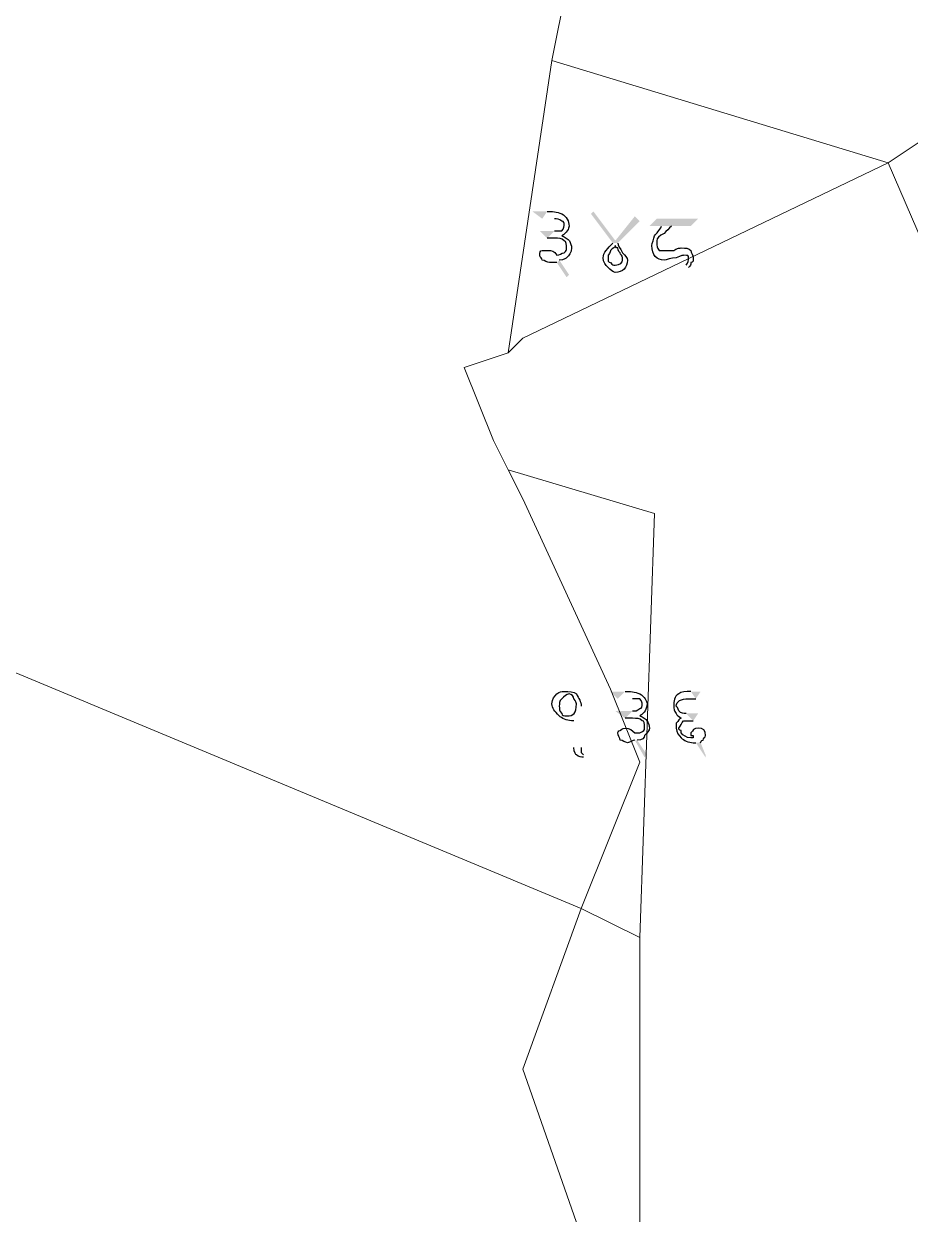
# Model space of a CAD drawing. Header units: inches. Extents: x -9985691 to 3643, y -3269800 to 4788.
# Drawn here: x -4980880.1 to -4980576.9, y -3260790.1 to -3260383 of the extents above; entities that cross this region are included whole.
import ezdxf

# ---------------------------------------------------------------- set-up
doc = ezdxf.new("R2010")
doc.units = ezdxf.units.IN
doc.header["$LTSCALE"] = 2
doc.header["$MEASUREMENT"] = 0
doc.layers.add('PDF_Geometry', color=7, linetype='CONTINUOUS')
doc.layers.add('PDF_Solid Fills', color=7, linetype='CONTINUOUS')

msp = doc.modelspace()

# ---------------------------------------------------------------- hatches: boundary and pattern name
at = {"layer": 'PDF_Solid Fills', "transparency": 33554559}
h = msp.add_hatch(color=256, dxfattribs=at)
h.paths.add_polyline_path([(-4980702.77, -3260449.65), (-4980706.1, -3260447.15), (-4980701.1, -3260447.15)], flags=0)
h.paths.add_polyline_path([(-4980696.93, -3260463.81), (-4980693.6, -3260468.81), (-4980694.43, -3260469.65), (-4980697.77, -3260464.65)], flags=0)
h.paths.add_polyline_path([(-4980701.1, -3260456.31), (-4980703.6, -3260453.81), (-4980698.6, -3260453.81)], flags=0)
h.paths.add_polyline_path([(-4980678.6, -3260457.98), (-4980686.1, -3260447.98), (-4980685.27, -3260447.15), (-4980677.77, -3260457.15), (-4980671.1, -3260448.81), (-4980669.43, -3260450.48), (-4980676.93, -3260457.98)], flags=0)
h.paths.add_polyline_path([(-4980661.93, -3260452.15), (-4980666.1, -3260452.15), (-4980663.6, -3260449.65), (-4980649.43, -3260449.65), (-4980651.93, -3260452.15), (-4980658.6, -3260452.15)], flags=0)
h.paths.add_polyline_path([(-4980652.77, -3260466.31), (-4980653.6, -3260465.48)], flags=0)
h = msp.add_hatch(color=256, dxfattribs=at)
h.paths.add_polyline_path([(-4980702.77, -3260449.65), (-4980706.1, -3260447.15), (-4980701.1, -3260447.15)], flags=0)
h.paths.add_polyline_path([(-4980696.93, -3260463.81), (-4980693.6, -3260468.81), (-4980694.43, -3260469.65), (-4980697.77, -3260464.65)], flags=0)
h.paths.add_polyline_path([(-4980701.1, -3260456.31), (-4980703.6, -3260453.81), (-4980698.6, -3260453.81)], flags=0)
h.paths.add_polyline_path([(-4980678.6, -3260457.98), (-4980686.1, -3260447.98), (-4980685.27, -3260447.15), (-4980677.77, -3260457.15), (-4980671.1, -3260448.81), (-4980669.43, -3260450.48), (-4980676.93, -3260457.98)], flags=0)
h.paths.add_polyline_path([(-4980661.93, -3260452.15), (-4980666.1, -3260452.15), (-4980663.6, -3260449.65), (-4980649.43, -3260449.65), (-4980651.93, -3260452.15), (-4980658.6, -3260452.15)], flags=0)
h.paths.add_polyline_path([(-4980652.77, -3260466.31), (-4980653.6, -3260465.48)], flags=0)
h = msp.add_hatch(color=256, dxfattribs=at)
h.paths.add_polyline_path([(-4980689.43, -3260616.32), (-4980689.43, -3260630.48)], flags=0)
h.paths.add_polyline_path([(-4980688.6, -3260632.98), (-4980688.6, -3260633.82)], flags=0)
h.paths.add_polyline_path([(-4980676.93, -3260613.82), (-4980679.43, -3260611.32), (-4980674.43, -3260611.32)], flags=0)
h.paths.add_polyline_path([(-4980670.26, -3260627.98), (-4980666.93, -3260632.98), (-4980667.76, -3260633.82), (-4980671.1, -3260627.98)], flags=0)
h.paths.add_polyline_path([(-4980674.43, -3260620.48), (-4980677.77, -3260617.98), (-4980671.93, -3260617.98)], flags=0)
h.paths.add_polyline_path([(-4980650.26, -3260613.82), (-4980648.6, -3260611.32), (-4980651.93, -3260611.32)], flags=0)
h.paths.add_polyline_path([(-4980650.26, -3260628.82), (-4980646.93, -3260633.82), (-4980646.93, -3260632.98), (-4980648.6, -3260628.82)], flags=0)
h.paths.add_polyline_path([(-4980651.1, -3260621.32), (-4980649.43, -3260618.82), (-4980653.6, -3260618.82)], flags=0)
h = msp.add_hatch(color=256, dxfattribs=at)
h.paths.add_polyline_path([(-4980689.43, -3260616.32), (-4980689.43, -3260630.48)], flags=0)
h.paths.add_polyline_path([(-4980688.6, -3260632.98), (-4980688.6, -3260633.82)], flags=0)
h.paths.add_polyline_path([(-4980676.93, -3260613.82), (-4980679.43, -3260611.32), (-4980674.43, -3260611.32)], flags=0)
h.paths.add_polyline_path([(-4980670.26, -3260627.98), (-4980666.93, -3260632.98), (-4980667.76, -3260633.82), (-4980671.1, -3260627.98)], flags=0)
h.paths.add_polyline_path([(-4980674.43, -3260620.48), (-4980677.77, -3260617.98), (-4980671.93, -3260617.98)], flags=0)
h.paths.add_polyline_path([(-4980650.26, -3260613.82), (-4980648.6, -3260611.32), (-4980651.93, -3260611.32)], flags=0)
h.paths.add_polyline_path([(-4980650.26, -3260628.82), (-4980646.93, -3260633.82), (-4980646.93, -3260632.98), (-4980648.6, -3260628.82)], flags=0)
h.paths.add_polyline_path([(-4980651.1, -3260621.32), (-4980649.43, -3260618.82), (-4980653.6, -3260618.82)], flags=0)

# ---------------------------------------------------------------- linework, layer by layer
at = {"layer": 'PDF_Geometry', "lineweight": 9}
for points in [[(-4981149.43, -3260115.48), (-4980699.43, -3260365.48), (-4980699.43, -3260370.48), (-4980694.43, -3260370.48), (-4980699.43, -3260395.48), (-4980714.43, -3260495.48), (-4980729.43, -3260500.48), (-4980719.43, -3260525.48), (-4980714.43, -3260535.48), (-4980709.43, -3260545.48), (-4980679.43, -3260610.48), (-4980669.43, -3260635.48), (-4980689.43, -3260685.48), (-4981169.43, -3260485.48), (-4981169.43, -3260475.48), (-4981169.43, -3260460.48), (-4981164.43, -3260400.48), (-4981154.43, -3260110.48)], [(-4981149.43, -3260115.48), (-4980699.43, -3260365.48), (-4980699.43, -3260370.48), (-4980694.43, -3260370.48), (-4980699.43, -3260395.48), (-4980714.43, -3260495.48), (-4980729.43, -3260500.48), (-4980719.43, -3260525.48), (-4980714.43, -3260535.48), (-4980709.43, -3260545.48), (-4980679.43, -3260610.48), (-4980669.43, -3260635.48), (-4980689.43, -3260685.48), (-4981169.43, -3260485.48), (-4981169.43, -3260475.48), (-4981169.43, -3260460.48), (-4981164.43, -3260400.48), (-4981154.43, -3260110.48)], [(-4981149.43, -3260115.48), (-4980699.43, -3260365.48), (-4980699.43, -3260370.48), (-4980694.43, -3260370.48), (-4980699.43, -3260395.48), (-4980714.43, -3260495.48), (-4980729.43, -3260500.48), (-4980719.43, -3260525.48), (-4980714.43, -3260535.48), (-4980709.43, -3260545.48), (-4980679.43, -3260610.48), (-4980669.43, -3260635.48), (-4980689.43, -3260685.48), (-4981169.43, -3260485.48), (-4981169.43, -3260475.48), (-4981169.43, -3260460.48), (-4981164.43, -3260400.48), (-4981154.43, -3260110.48)], [(-4981149.43, -3260115.48), (-4980699.43, -3260365.48), (-4980699.43, -3260370.48), (-4980694.43, -3260370.48), (-4980699.43, -3260395.48), (-4980714.43, -3260495.48), (-4980729.43, -3260500.48), (-4980719.43, -3260525.48), (-4980714.43, -3260535.48), (-4980709.43, -3260545.48), (-4980679.43, -3260610.48), (-4980669.43, -3260635.48), (-4980689.43, -3260685.48), (-4981169.43, -3260485.48), (-4981169.43, -3260475.48), (-4981169.43, -3260460.48), (-4981164.43, -3260400.48), (-4981154.43, -3260110.48)], [(-4980489.43, -3260215.48), (-4980569.43, -3260420.48), (-4980584.43, -3260430.48), (-4980699.43, -3260395.48), (-4980694.43, -3260370.48), (-4980699.43, -3260370.48), (-4980489.43, -3260210.48)], [(-4980489.43, -3260215.48), (-4980569.43, -3260420.48), (-4980584.43, -3260430.48), (-4980699.43, -3260395.48), (-4980694.43, -3260370.48), (-4980699.43, -3260370.48), (-4980489.43, -3260210.48)], [(-4980489.43, -3260215.48), (-4980569.43, -3260420.48), (-4980584.43, -3260430.48), (-4980699.43, -3260395.48), (-4980694.43, -3260370.48), (-4980699.43, -3260370.48), (-4980489.43, -3260210.48)], [(-4980489.43, -3260215.48), (-4980569.43, -3260420.48), (-4980584.43, -3260430.48), (-4980699.43, -3260395.48), (-4980694.43, -3260370.48), (-4980699.43, -3260370.48), (-4980489.43, -3260210.48)], [(-4980584.43, -3260430.48), (-4980709.43, -3260490.48), (-4980714.43, -3260495.48), (-4980699.43, -3260395.48)], [(-4980584.43, -3260430.48), (-4980709.43, -3260490.48), (-4980714.43, -3260495.48), (-4980699.43, -3260395.48)], [(-4980584.43, -3260430.48), (-4980709.43, -3260490.48), (-4980714.43, -3260495.48), (-4980699.43, -3260395.48)], [(-4980584.43, -3260430.48), (-4980709.43, -3260490.48), (-4980714.43, -3260495.48), (-4980699.43, -3260395.48)], [(-4980384.43, -3260660.48), (-4980489.43, -3260650.48), (-4980584.43, -3260430.48), (-4980569.43, -3260420.48), (-4980479.43, -3260525.48), (-4980494.43, -3260575.48), (-4980379.43, -3260645.48)], [(-4980384.43, -3260660.48), (-4980489.43, -3260650.48), (-4980584.43, -3260430.48), (-4980569.43, -3260420.48), (-4980479.43, -3260525.48), (-4980494.43, -3260575.48), (-4980379.43, -3260645.48)], [(-4980384.43, -3260660.48), (-4980489.43, -3260650.48), (-4980584.43, -3260430.48), (-4980569.43, -3260420.48), (-4980479.43, -3260525.48), (-4980494.43, -3260575.48), (-4980379.43, -3260645.48)], [(-4980384.43, -3260660.48), (-4980489.43, -3260650.48), (-4980584.43, -3260430.48), (-4980569.43, -3260420.48), (-4980479.43, -3260525.48), (-4980494.43, -3260575.48), (-4980379.43, -3260645.48)], [(-4980384.43, -3260660.48), (-4980409.43, -3260740.48), (-4980189.43, -3260765.48), (-4980119.43, -3261080.48), (-4980119.43, -3261195.48), (-4980664.43, -3261195.48), (-4980669.43, -3261155.48), (-4980669.43, -3261095.48), (-4980669.43, -3260695.48), (-4980664.43, -3260550.48), (-4980714.43, -3260535.48), (-4980719.43, -3260525.48), (-4980729.43, -3260500.48), (-4980714.43, -3260495.48), (-4980709.43, -3260490.48), (-4980584.43, -3260430.48), (-4980489.43, -3260650.48)], [(-4980384.43, -3260660.48), (-4980409.43, -3260740.48), (-4980189.43, -3260765.48), (-4980119.43, -3261080.48), (-4980119.43, -3261195.48), (-4980664.43, -3261195.48), (-4980669.43, -3261155.48), (-4980669.43, -3261095.48), (-4980669.43, -3260695.48), (-4980664.43, -3260550.48), (-4980714.43, -3260535.48), (-4980719.43, -3260525.48), (-4980729.43, -3260500.48), (-4980714.43, -3260495.48), (-4980709.43, -3260490.48), (-4980584.43, -3260430.48), (-4980489.43, -3260650.48)], [(-4980384.43, -3260660.48), (-4980409.43, -3260740.48), (-4980189.43, -3260765.48), (-4980119.43, -3261080.48), (-4980119.43, -3261195.48), (-4980664.43, -3261195.48), (-4980669.43, -3261155.48), (-4980669.43, -3261095.48), (-4980669.43, -3260695.48), (-4980664.43, -3260550.48), (-4980714.43, -3260535.48), (-4980719.43, -3260525.48), (-4980729.43, -3260500.48), (-4980714.43, -3260495.48), (-4980709.43, -3260490.48), (-4980584.43, -3260430.48), (-4980489.43, -3260650.48)], [(-4980384.43, -3260660.48), (-4980409.43, -3260740.48), (-4980189.43, -3260765.48), (-4980119.43, -3261080.48), (-4980119.43, -3261195.48), (-4980664.43, -3261195.48), (-4980669.43, -3261155.48), (-4980669.43, -3261095.48), (-4980669.43, -3260695.48), (-4980664.43, -3260550.48), (-4980714.43, -3260535.48), (-4980719.43, -3260525.48), (-4980729.43, -3260500.48), (-4980714.43, -3260495.48), (-4980709.43, -3260490.48), (-4980584.43, -3260430.48), (-4980489.43, -3260650.48)], [(-4980689.43, -3260685.48), (-4980709.43, -3260740.48), (-4980674.43, -3260840.48), (-4980699.43, -3260940.48), (-4981029.43, -3260930.48), (-4981059.43, -3260930.48), (-4981154.43, -3260890.48), (-4981164.43, -3260670.48), (-4981164.43, -3260655.48), (-4981169.43, -3260505.48), (-4981169.43, -3260495.48), (-4981169.43, -3260485.48)], [(-4980689.43, -3260685.48), (-4980709.43, -3260740.48), (-4980674.43, -3260840.48), (-4980699.43, -3260940.48), (-4981029.43, -3260930.48), (-4981059.43, -3260930.48), (-4981154.43, -3260890.48), (-4981164.43, -3260670.48), (-4981164.43, -3260655.48), (-4981169.43, -3260505.48), (-4981169.43, -3260495.48), (-4981169.43, -3260485.48)], [(-4980689.43, -3260685.48), (-4980709.43, -3260740.48), (-4980674.43, -3260840.48), (-4980699.43, -3260940.48), (-4981029.43, -3260930.48), (-4981059.43, -3260930.48), (-4981154.43, -3260890.48), (-4981164.43, -3260670.48), (-4981164.43, -3260655.48), (-4981169.43, -3260505.48), (-4981169.43, -3260495.48), (-4981169.43, -3260485.48)], [(-4980689.43, -3260685.48), (-4980709.43, -3260740.48), (-4980674.43, -3260840.48), (-4980699.43, -3260940.48), (-4981029.43, -3260930.48), (-4981059.43, -3260930.48), (-4981154.43, -3260890.48), (-4981164.43, -3260670.48), (-4981164.43, -3260655.48), (-4981169.43, -3260505.48), (-4981169.43, -3260495.48), (-4981169.43, -3260485.48)], [(-4980669.43, -3260695.48), (-4980689.43, -3260685.48), (-4980669.43, -3260635.48), (-4980679.43, -3260610.48), (-4980709.43, -3260545.48), (-4980714.43, -3260535.48), (-4980664.43, -3260550.48)], [(-4980669.43, -3260695.48), (-4980689.43, -3260685.48), (-4980669.43, -3260635.48), (-4980679.43, -3260610.48), (-4980709.43, -3260545.48), (-4980714.43, -3260535.48), (-4980664.43, -3260550.48)], [(-4980669.43, -3260695.48), (-4980689.43, -3260685.48), (-4980669.43, -3260635.48), (-4980679.43, -3260610.48), (-4980709.43, -3260545.48), (-4980714.43, -3260535.48), (-4980664.43, -3260550.48)], [(-4980669.43, -3260695.48), (-4980689.43, -3260685.48), (-4980669.43, -3260635.48), (-4980679.43, -3260610.48), (-4980709.43, -3260545.48), (-4980714.43, -3260535.48), (-4980664.43, -3260550.48)], [(-4980669.43, -3260695.48), (-4980669.43, -3261095.48), (-4980704.43, -3261080.48), (-4980704.43, -3261010.48), (-4980699.43, -3260945.48), (-4980699.43, -3260940.48), (-4980674.43, -3260840.48), (-4980709.43, -3260740.48), (-4980689.43, -3260685.48)], [(-4980669.43, -3260695.48), (-4980669.43, -3261095.48), (-4980704.43, -3261080.48), (-4980704.43, -3261010.48), (-4980699.43, -3260945.48), (-4980699.43, -3260940.48), (-4980674.43, -3260840.48), (-4980709.43, -3260740.48), (-4980689.43, -3260685.48)], [(-4980669.43, -3260695.48), (-4980669.43, -3261095.48), (-4980704.43, -3261080.48), (-4980704.43, -3261010.48), (-4980699.43, -3260945.48), (-4980699.43, -3260940.48), (-4980674.43, -3260840.48), (-4980709.43, -3260740.48), (-4980689.43, -3260685.48)], [(-4980669.43, -3260695.48), (-4980669.43, -3261095.48), (-4980704.43, -3261080.48), (-4980704.43, -3261010.48), (-4980699.43, -3260945.48), (-4980699.43, -3260940.48), (-4980674.43, -3260840.48), (-4980709.43, -3260740.48), (-4980689.43, -3260685.48)]]:
    msp.add_lwpolyline(points, close=True, dxfattribs=at)
at = {"layer": 'PDF_Geometry', "lineweight": 25}
for points in [[(-4980701.1, -3260447.15), (-4980699.43, -3260447.15), (-4980697.77, -3260447.15), (-4980696.1, -3260447.98)], [(-4980701.1, -3260447.15), (-4980699.43, -3260447.15), (-4980697.77, -3260447.15), (-4980696.1, -3260447.98)], [(-4980696.1, -3260447.98), (-4980694.43, -3260448.81), (-4980693.6, -3260450.48), (-4980693.6, -3260452.15)], [(-4980696.1, -3260447.98), (-4980694.43, -3260448.81), (-4980693.6, -3260450.48), (-4980693.6, -3260452.15)], [(-4980696.1, -3260450.48), (-4980696.93, -3260449.65), (-4980697.77, -3260449.65), (-4980698.6, -3260449.65)], [(-4980696.1, -3260450.48), (-4980696.93, -3260449.65), (-4980697.77, -3260449.65), (-4980698.6, -3260449.65)], [(-4980695.27, -3260451.31), (-4980695.27, -3260451.31), (-4980695.27, -3260450.48), (-4980696.1, -3260450.48)], [(-4980695.27, -3260451.31), (-4980695.27, -3260451.31), (-4980695.27, -3260450.48), (-4980696.1, -3260450.48)], [(-4980696.1, -3260453.81), (-4980695.27, -3260452.98), (-4980695.27, -3260452.15), (-4980695.27, -3260451.31)], [(-4980696.1, -3260453.81), (-4980695.27, -3260452.98), (-4980695.27, -3260452.15), (-4980695.27, -3260451.31)], [(-4980698.6, -3260453.81), (-4980697.77, -3260453.81), (-4980696.93, -3260453.81), (-4980696.1, -3260453.81)], [(-4980698.6, -3260453.81), (-4980697.77, -3260453.81), (-4980696.93, -3260453.81), (-4980696.1, -3260453.81)], [(-4980693.6, -3260452.15), (-4980693.6, -3260452.98), (-4980694.43, -3260454.65), (-4980696.1, -3260455.48)], [(-4980693.6, -3260452.15), (-4980693.6, -3260452.98), (-4980694.43, -3260454.65), (-4980696.1, -3260455.48)], [(-4980696.1, -3260455.48), (-4980693.6, -3260456.31), (-4980692.77, -3260457.98), (-4980692.77, -3260459.65)], [(-4980696.1, -3260455.48), (-4980693.6, -3260456.31), (-4980692.77, -3260457.98), (-4980692.77, -3260459.65)], [(-4980665.27, -3260458.81), (-4980665.27, -3260457.98), (-4980664.43, -3260456.31), (-4980664.43, -3260455.48)], [(-4980665.27, -3260458.81), (-4980665.27, -3260457.98), (-4980664.43, -3260456.31), (-4980664.43, -3260455.48)], [(-4980664.43, -3260455.48), (-4980663.6, -3260454.65), (-4980662.77, -3260453.81), (-4980661.93, -3260452.15)], [(-4980664.43, -3260455.48), (-4980663.6, -3260454.65), (-4980662.77, -3260453.81), (-4980661.93, -3260452.15)], [(-4980661.1, -3260454.65), (-4980662.77, -3260455.48), (-4980663.6, -3260456.31), (-4980663.6, -3260457.15)], [(-4980661.1, -3260454.65), (-4980662.77, -3260455.48), (-4980663.6, -3260456.31), (-4980663.6, -3260457.15)], [(-4980658.6, -3260452.15), (-4980659.43, -3260452.98), (-4980660.27, -3260453.81), (-4980661.1, -3260454.65)], [(-4980658.6, -3260452.15), (-4980659.43, -3260452.98), (-4980660.27, -3260453.81), (-4980661.1, -3260454.65)], [(-4980700.27, -3260456.31), (-4980700.27, -3260456.31), (-4980701.1, -3260456.31), (-4980701.1, -3260456.31)], [(-4980700.27, -3260456.31), (-4980700.27, -3260456.31), (-4980701.1, -3260456.31), (-4980701.1, -3260456.31)], [(-4980698.6, -3260456.31), (-4980698.6, -3260456.31), (-4980699.43, -3260456.31), (-4980700.27, -3260456.31)], [(-4980698.6, -3260456.31), (-4980698.6, -3260456.31), (-4980699.43, -3260456.31), (-4980700.27, -3260456.31)], [(-4980695.27, -3260457.15), (-4980696.1, -3260456.31), (-4980696.93, -3260456.31), (-4980698.6, -3260456.31)], [(-4980695.27, -3260457.15), (-4980696.1, -3260456.31), (-4980696.93, -3260456.31), (-4980698.6, -3260456.31)], [(-4980694.43, -3260459.65), (-4980694.43, -3260458.81), (-4980694.43, -3260457.15), (-4980695.27, -3260457.15)], [(-4980694.43, -3260459.65), (-4980694.43, -3260458.81), (-4980694.43, -3260457.15), (-4980695.27, -3260457.15)], [(-4980695.27, -3260461.31), (-4980694.43, -3260460.48), (-4980694.43, -3260460.48), (-4980694.43, -3260459.65)], [(-4980695.27, -3260461.31), (-4980694.43, -3260460.48), (-4980694.43, -3260460.48), (-4980694.43, -3260459.65)], [(-4980692.77, -3260459.65), (-4980692.77, -3260461.31), (-4980693.6, -3260462.15), (-4980694.43, -3260462.98)], [(-4980692.77, -3260459.65), (-4980692.77, -3260461.31), (-4980693.6, -3260462.15), (-4980694.43, -3260462.98)], [(-4980681.93, -3260462.98), (-4980681.93, -3260461.31), (-4980680.27, -3260459.65), (-4980678.6, -3260457.98)], [(-4980681.93, -3260462.98), (-4980681.93, -3260461.31), (-4980680.27, -3260459.65), (-4980678.6, -3260457.98)], [(-4980677.77, -3260458.81), (-4980677.77, -3260459.65), (-4980678.6, -3260459.65), (-4980679.43, -3260460.48)], [(-4980677.77, -3260458.81), (-4980677.77, -3260459.65), (-4980678.6, -3260459.65), (-4980679.43, -3260460.48)], [(-4980676.93, -3260459.65), (-4980676.93, -3260459.65), (-4980677.77, -3260459.65), (-4980677.77, -3260458.81)], [(-4980676.93, -3260459.65), (-4980676.93, -3260459.65), (-4980677.77, -3260459.65), (-4980677.77, -3260458.81)], [(-4980676.93, -3260457.98), (-4980676.93, -3260458.81), (-4980676.1, -3260459.65), (-4980675.27, -3260461.31)], [(-4980676.93, -3260457.98), (-4980676.93, -3260458.81), (-4980676.1, -3260459.65), (-4980675.27, -3260461.31)], [(-4980676.1, -3260461.31), (-4980676.1, -3260461.31), (-4980676.93, -3260460.48), (-4980676.93, -3260459.65)], [(-4980676.1, -3260461.31), (-4980676.1, -3260461.31), (-4980676.93, -3260460.48), (-4980676.93, -3260459.65)], [(-4980661.1, -3260463.81), (-4980663.6, -3260463.81), (-4980665.27, -3260462.15), (-4980665.27, -3260458.81)], [(-4980661.1, -3260463.81), (-4980663.6, -3260463.81), (-4980665.27, -3260462.15), (-4980665.27, -3260458.81)], [(-4980663.6, -3260457.15), (-4980663.6, -3260457.15), (-4980663.6, -3260457.98), (-4980663.6, -3260457.98)], [(-4980663.6, -3260457.15), (-4980663.6, -3260457.15), (-4980663.6, -3260457.98), (-4980663.6, -3260457.98)], [(-4980663.6, -3260457.98), (-4980663.6, -3260458.81), (-4980663.6, -3260459.65), (-4980662.77, -3260460.48)], [(-4980663.6, -3260457.98), (-4980663.6, -3260458.81), (-4980663.6, -3260459.65), (-4980662.77, -3260460.48)], [(-4980657.77, -3260460.48), (-4980656.93, -3260459.65), (-4980655.27, -3260459.65), (-4980655.27, -3260459.65)], [(-4980657.77, -3260460.48), (-4980656.93, -3260459.65), (-4980655.27, -3260459.65), (-4980655.27, -3260459.65)], [(-4980655.27, -3260459.65), (-4980653.6, -3260459.65), (-4980652.77, -3260459.65), (-4980651.93, -3260460.48)], [(-4980655.27, -3260459.65), (-4980653.6, -3260459.65), (-4980652.77, -3260459.65), (-4980651.93, -3260460.48)], [(-4980703.6, -3260462.15), (-4980703.6, -3260461.31), (-4980703.6, -3260460.48), (-4980702.77, -3260460.48)], [(-4980703.6, -3260462.15), (-4980703.6, -3260461.31), (-4980703.6, -3260460.48), (-4980702.77, -3260460.48)], [(-4980702.77, -3260463.81), (-4980702.77, -3260462.98), (-4980703.6, -3260462.98), (-4980703.6, -3260462.15)], [(-4980702.77, -3260463.81), (-4980702.77, -3260462.98), (-4980703.6, -3260462.98), (-4980703.6, -3260462.15)], [(-4980702.77, -3260460.48), (-4980702.77, -3260460.48), (-4980701.93, -3260460.48), (-4980701.1, -3260460.48)], [(-4980702.77, -3260460.48), (-4980702.77, -3260460.48), (-4980701.93, -3260460.48), (-4980701.1, -3260460.48)], [(-4980700.27, -3260464.65), (-4980701.1, -3260464.65), (-4980701.93, -3260463.81), (-4980702.77, -3260463.81)], [(-4980700.27, -3260464.65), (-4980701.1, -3260464.65), (-4980701.93, -3260463.81), (-4980702.77, -3260463.81)], [(-4980701.1, -3260460.48), (-4980699.43, -3260460.48), (-4980698.6, -3260460.48), (-4980697.77, -3260462.15)], [(-4980701.1, -3260460.48), (-4980699.43, -3260460.48), (-4980698.6, -3260460.48), (-4980697.77, -3260462.15)], [(-4980697.77, -3260462.15), (-4980696.93, -3260462.15), (-4980696.1, -3260461.31), (-4980695.27, -3260461.31)], [(-4980697.77, -3260462.15), (-4980696.93, -3260462.15), (-4980696.1, -3260461.31), (-4980695.27, -3260461.31)], [(-4980694.43, -3260462.98), (-4980694.43, -3260462.98), (-4980695.27, -3260463.81), (-4980696.93, -3260463.81)], [(-4980694.43, -3260462.98), (-4980694.43, -3260462.98), (-4980695.27, -3260463.81), (-4980696.93, -3260463.81)], [(-4980680.27, -3260466.31), (-4980681.1, -3260465.48), (-4980681.93, -3260464.65), (-4980681.93, -3260462.98)], [(-4980680.27, -3260466.31), (-4980681.1, -3260465.48), (-4980681.93, -3260464.65), (-4980681.93, -3260462.98)], [(-4980679.43, -3260460.48), (-4980679.43, -3260460.48), (-4980679.43, -3260461.31), (-4980680.27, -3260462.15)], [(-4980679.43, -3260460.48), (-4980679.43, -3260460.48), (-4980679.43, -3260461.31), (-4980680.27, -3260462.15)], [(-4980680.27, -3260462.15), (-4980680.27, -3260462.15), (-4980680.27, -3260462.98), (-4980680.27, -3260462.98)], [(-4980680.27, -3260462.15), (-4980680.27, -3260462.15), (-4980680.27, -3260462.98), (-4980680.27, -3260462.98)], [(-4980680.27, -3260462.98), (-4980680.27, -3260463.81), (-4980680.27, -3260464.65), (-4980679.43, -3260464.65)], [(-4980680.27, -3260462.98), (-4980680.27, -3260463.81), (-4980680.27, -3260464.65), (-4980679.43, -3260464.65)], [(-4980677.77, -3260465.48), (-4980676.1, -3260465.48), (-4980675.27, -3260464.65), (-4980675.27, -3260463.81)], [(-4980673.6, -3260463.81), (-4980673.6, -3260466.31), (-4980675.27, -3260467.98), (-4980677.77, -3260467.98)], [(-4980677.77, -3260465.48), (-4980676.1, -3260465.48), (-4980675.27, -3260464.65), (-4980675.27, -3260463.81)], [(-4980673.6, -3260463.81), (-4980673.6, -3260466.31), (-4980675.27, -3260467.98), (-4980677.77, -3260467.98)], [(-4980675.27, -3260462.98), (-4980675.27, -3260462.15), (-4980676.1, -3260462.15), (-4980676.1, -3260461.31)], [(-4980675.27, -3260462.98), (-4980675.27, -3260462.15), (-4980676.1, -3260462.15), (-4980676.1, -3260461.31)], [(-4980675.27, -3260461.31), (-4980674.43, -3260462.15), (-4980673.6, -3260462.98), (-4980673.6, -3260463.81)], [(-4980675.27, -3260461.31), (-4980674.43, -3260462.15), (-4980673.6, -3260462.98), (-4980673.6, -3260463.81)], [(-4980675.27, -3260463.81), (-4980675.27, -3260463.81), (-4980675.27, -3260462.98), (-4980675.27, -3260462.98)], [(-4980675.27, -3260463.81), (-4980675.27, -3260463.81), (-4980675.27, -3260462.98), (-4980675.27, -3260462.98)], [(-4980662.77, -3260460.48), (-4980661.93, -3260460.48), (-4980661.1, -3260460.48), (-4980660.27, -3260460.48)], [(-4980662.77, -3260460.48), (-4980661.93, -3260460.48), (-4980661.1, -3260460.48), (-4980660.27, -3260460.48)], [(-4980656.93, -3260462.98), (-4980658.6, -3260462.98), (-4980660.27, -3260463.81), (-4980661.1, -3260463.81)], [(-4980656.93, -3260462.98), (-4980658.6, -3260462.98), (-4980660.27, -3260463.81), (-4980661.1, -3260463.81)], [(-4980660.27, -3260460.48), (-4980659.43, -3260460.48), (-4980658.6, -3260460.48), (-4980657.77, -3260460.48)], [(-4980660.27, -3260460.48), (-4980659.43, -3260460.48), (-4980658.6, -3260460.48), (-4980657.77, -3260460.48)], [(-4980654.43, -3260462.15), (-4980654.43, -3260462.15), (-4980655.27, -3260462.15), (-4980656.93, -3260462.98)], [(-4980654.43, -3260462.15), (-4980654.43, -3260462.15), (-4980655.27, -3260462.15), (-4980656.93, -3260462.98)], [(-4980652.77, -3260462.98), (-4980652.77, -3260462.15), (-4980652.77, -3260462.15), (-4980654.43, -3260462.15)], [(-4980652.77, -3260462.98), (-4980652.77, -3260462.15), (-4980652.77, -3260462.15), (-4980654.43, -3260462.15)], [(-4980653.6, -3260465.48), (-4980652.77, -3260464.65), (-4980652.77, -3260463.81), (-4980652.77, -3260462.98)], [(-4980653.6, -3260465.48), (-4980652.77, -3260464.65), (-4980652.77, -3260463.81), (-4980652.77, -3260462.98)], [(-4980651.93, -3260460.48), (-4980651.93, -3260461.31), (-4980651.1, -3260462.15), (-4980651.1, -3260462.98)], [(-4980651.93, -3260460.48), (-4980651.93, -3260461.31), (-4980651.1, -3260462.15), (-4980651.1, -3260462.98)], [(-4980651.1, -3260462.98), (-4980651.1, -3260463.81), (-4980651.1, -3260464.65), (-4980651.93, -3260464.65)], [(-4980651.1, -3260462.98), (-4980651.1, -3260463.81), (-4980651.1, -3260464.65), (-4980651.93, -3260464.65)], [(-4980697.77, -3260464.65), (-4980698.6, -3260464.65), (-4980699.43, -3260464.65), (-4980700.27, -3260464.65)], [(-4980697.77, -3260464.65), (-4980698.6, -3260464.65), (-4980699.43, -3260464.65), (-4980700.27, -3260464.65)], [(-4980677.77, -3260467.98), (-4980678.6, -3260467.98), (-4980679.43, -3260467.15), (-4980680.27, -3260466.31)], [(-4980677.77, -3260467.98), (-4980678.6, -3260467.98), (-4980679.43, -3260467.15), (-4980680.27, -3260466.31)], [(-4980679.43, -3260464.65), (-4980678.6, -3260465.48), (-4980678.6, -3260465.48), (-4980677.77, -3260465.48)], [(-4980679.43, -3260464.65), (-4980678.6, -3260465.48), (-4980678.6, -3260465.48), (-4980677.77, -3260465.48)], [(-4980651.93, -3260464.65), (-4980651.93, -3260465.48), (-4980651.93, -3260465.48), (-4980652.77, -3260466.31)], [(-4980651.93, -3260464.65), (-4980651.93, -3260465.48), (-4980651.93, -3260465.48), (-4980652.77, -3260466.31)], [(-4980699.43, -3260615.48), (-4980699.43, -3260613.82), (-4980698.6, -3260612.98), (-4980697.77, -3260612.15)], [(-4980699.43, -3260615.48), (-4980699.43, -3260613.82), (-4980698.6, -3260612.98), (-4980697.77, -3260612.15)], [(-4980697.77, -3260612.15), (-4980696.93, -3260611.32), (-4980696.1, -3260611.32), (-4980695.27, -3260611.32)], [(-4980697.77, -3260612.15), (-4980696.93, -3260611.32), (-4980696.1, -3260611.32), (-4980695.27, -3260611.32)], [(-4980696.1, -3260613.82), (-4980696.93, -3260614.65), (-4980696.93, -3260615.48), (-4980696.93, -3260616.32)], [(-4980696.1, -3260613.82), (-4980696.93, -3260614.65), (-4980696.93, -3260615.48), (-4980696.93, -3260616.32)], [(-4980693.6, -3260612.15), (-4980694.43, -3260612.15), (-4980695.27, -3260612.98), (-4980696.1, -3260613.82)], [(-4980693.6, -3260612.15), (-4980694.43, -3260612.15), (-4980695.27, -3260612.98), (-4980696.1, -3260613.82)], [(-4980695.27, -3260611.32), (-4980693.6, -3260611.32), (-4980691.93, -3260611.32), (-4980691.1, -3260612.15)], [(-4980695.27, -3260611.32), (-4980693.6, -3260611.32), (-4980691.93, -3260611.32), (-4980691.1, -3260612.15)], [(-4980691.93, -3260613.82), (-4980691.93, -3260612.98), (-4980692.77, -3260612.15), (-4980693.6, -3260612.15)], [(-4980691.93, -3260613.82), (-4980691.93, -3260612.98), (-4980692.77, -3260612.15), (-4980693.6, -3260612.15)], [(-4980691.1, -3260615.48), (-4980691.1, -3260614.65), (-4980691.93, -3260613.82), (-4980691.93, -3260613.82)], [(-4980691.1, -3260615.48), (-4980691.1, -3260614.65), (-4980691.93, -3260613.82), (-4980691.93, -3260613.82)], [(-4980691.1, -3260612.15), (-4980690.26, -3260613.82), (-4980689.43, -3260614.65), (-4980689.43, -3260616.32)], [(-4980691.1, -3260612.15), (-4980690.26, -3260613.82), (-4980689.43, -3260614.65), (-4980689.43, -3260616.32)], [(-4980674.43, -3260611.32), (-4980672.76, -3260611.32), (-4980671.1, -3260611.32), (-4980669.43, -3260612.15)], [(-4980674.43, -3260611.32), (-4980672.76, -3260611.32), (-4980671.1, -3260611.32), (-4980669.43, -3260612.15)], [(-4980669.43, -3260613.82), (-4980670.26, -3260613.82), (-4980671.1, -3260613.82), (-4980671.93, -3260613.82)], [(-4980669.43, -3260613.82), (-4980670.26, -3260613.82), (-4980671.1, -3260613.82), (-4980671.93, -3260613.82)], [(-4980669.43, -3260612.15), (-4980667.76, -3260612.98), (-4980666.93, -3260614.65), (-4980666.93, -3260615.48)], [(-4980669.43, -3260612.15), (-4980667.76, -3260612.98), (-4980666.93, -3260614.65), (-4980666.93, -3260615.48)], [(-4980668.6, -3260615.48), (-4980668.6, -3260615.48), (-4980668.6, -3260614.65), (-4980669.43, -3260613.82)], [(-4980668.6, -3260615.48), (-4980668.6, -3260615.48), (-4980668.6, -3260614.65), (-4980669.43, -3260613.82)], [(-4980656.1, -3260612.15), (-4980657.77, -3260612.98), (-4980657.77, -3260614.65), (-4980657.77, -3260616.32)], [(-4980656.1, -3260612.15), (-4980657.77, -3260612.98), (-4980657.77, -3260614.65), (-4980657.77, -3260616.32)], [(-4980656.93, -3260616.32), (-4980656.93, -3260614.65), (-4980655.27, -3260613.82), (-4980652.77, -3260613.82)], [(-4980656.93, -3260616.32), (-4980656.93, -3260614.65), (-4980655.27, -3260613.82), (-4980652.77, -3260613.82)], [(-4980651.93, -3260611.32), (-4980653.6, -3260611.32), (-4980655.27, -3260611.32), (-4980656.1, -3260612.15)], [(-4980651.93, -3260611.32), (-4980653.6, -3260611.32), (-4980655.27, -3260611.32), (-4980656.1, -3260612.15)], [(-4980652.77, -3260613.82), (-4980652.77, -3260613.82), (-4980651.93, -3260613.82), (-4980651.93, -3260613.82)], [(-4980652.77, -3260613.82), (-4980652.77, -3260613.82), (-4980651.93, -3260613.82), (-4980651.93, -3260613.82)], [(-4980651.93, -3260613.82), (-4980651.1, -3260613.82), (-4980651.1, -3260613.82), (-4980650.26, -3260613.82)], [(-4980651.93, -3260613.82), (-4980651.1, -3260613.82), (-4980651.1, -3260613.82), (-4980650.26, -3260613.82)], [(-4980696.93, -3260619.65), (-4980698.6, -3260617.98), (-4980699.43, -3260617.15), (-4980699.43, -3260615.48)], [(-4980696.93, -3260619.65), (-4980698.6, -3260617.98), (-4980699.43, -3260617.15), (-4980699.43, -3260615.48)], [(-4980696.93, -3260616.32), (-4980696.93, -3260617.15), (-4980696.93, -3260617.98), (-4980696.1, -3260618.82)], [(-4980696.93, -3260616.32), (-4980696.93, -3260617.15), (-4980696.93, -3260617.98), (-4980696.1, -3260618.82)], [(-4980696.1, -3260618.82), (-4980696.1, -3260619.65), (-4980695.27, -3260619.65), (-4980694.43, -3260619.65)], [(-4980696.1, -3260618.82), (-4980696.1, -3260619.65), (-4980695.27, -3260619.65), (-4980694.43, -3260619.65)], [(-4980694.43, -3260619.65), (-4980691.93, -3260619.65), (-4980691.1, -3260618.82), (-4980691.1, -3260615.48)], [(-4980694.43, -3260619.65), (-4980691.93, -3260619.65), (-4980691.1, -3260618.82), (-4980691.1, -3260615.48)], [(-4980671.93, -3260617.98), (-4980671.1, -3260617.98), (-4980670.26, -3260617.98), (-4980669.43, -3260617.15)], [(-4980671.93, -3260617.98), (-4980671.1, -3260617.98), (-4980670.26, -3260617.98), (-4980669.43, -3260617.15)], [(-4980666.93, -3260615.48), (-4980666.93, -3260617.15), (-4980667.76, -3260618.82), (-4980669.43, -3260619.65)], [(-4980669.43, -3260617.15), (-4980668.6, -3260617.15), (-4980668.6, -3260616.32), (-4980668.6, -3260615.48)], [(-4980666.93, -3260615.48), (-4980666.93, -3260617.15), (-4980667.76, -3260618.82), (-4980669.43, -3260619.65)], [(-4980669.43, -3260617.15), (-4980668.6, -3260617.15), (-4980668.6, -3260616.32), (-4980668.6, -3260615.48)], [(-4980657.77, -3260616.32), (-4980657.77, -3260617.15), (-4980657.77, -3260617.98), (-4980656.93, -3260618.82)], [(-4980657.77, -3260616.32), (-4980657.77, -3260617.15), (-4980657.77, -3260617.98), (-4980656.93, -3260618.82)], [(-4980656.1, -3260617.98), (-4980656.1, -3260617.15), (-4980656.93, -3260616.32), (-4980656.93, -3260616.32)], [(-4980656.1, -3260617.98), (-4980656.1, -3260617.15), (-4980656.93, -3260616.32), (-4980656.93, -3260616.32)], [(-4980656.93, -3260618.82), (-4980656.93, -3260619.65), (-4980656.1, -3260619.65), (-4980655.27, -3260620.48)], [(-4980656.93, -3260618.82), (-4980656.93, -3260619.65), (-4980656.1, -3260619.65), (-4980655.27, -3260620.48)], [(-4980653.6, -3260618.82), (-4980654.43, -3260618.82), (-4980655.27, -3260618.82), (-4980656.1, -3260617.98)], [(-4980653.6, -3260618.82), (-4980654.43, -3260618.82), (-4980655.27, -3260618.82), (-4980656.1, -3260617.98)], [(-4980692.77, -3260621.32), (-4980694.43, -3260621.32), (-4980696.1, -3260620.48), (-4980696.93, -3260619.65)], [(-4980692.77, -3260621.32), (-4980694.43, -3260621.32), (-4980696.1, -3260620.48), (-4980696.93, -3260619.65)], [(-4980691.93, -3260621.32), (-4980691.93, -3260621.32), (-4980692.77, -3260621.32), (-4980692.77, -3260621.32)], [(-4980691.93, -3260621.32), (-4980691.93, -3260621.32), (-4980692.77, -3260621.32), (-4980692.77, -3260621.32)], [(-4980673.6, -3260620.48), (-4980673.6, -3260620.48), (-4980674.43, -3260620.48), (-4980674.43, -3260620.48)], [(-4980673.6, -3260620.48), (-4980673.6, -3260620.48), (-4980674.43, -3260620.48), (-4980674.43, -3260620.48)], [(-4980671.93, -3260620.48), (-4980671.93, -3260620.48), (-4980672.76, -3260620.48), (-4980673.6, -3260620.48)], [(-4980671.93, -3260620.48), (-4980671.93, -3260620.48), (-4980672.76, -3260620.48), (-4980673.6, -3260620.48)], [(-4980668.6, -3260621.32), (-4980669.43, -3260620.48), (-4980670.26, -3260620.48), (-4980671.93, -3260620.48)], [(-4980668.6, -3260621.32), (-4980669.43, -3260620.48), (-4980670.26, -3260620.48), (-4980671.93, -3260620.48)], [(-4980669.43, -3260619.65), (-4980666.93, -3260620.48), (-4980666.1, -3260622.15), (-4980666.1, -3260623.82)], [(-4980669.43, -3260619.65), (-4980666.93, -3260620.48), (-4980666.1, -3260622.15), (-4980666.1, -3260623.82)], [(-4980667.76, -3260623.82), (-4980667.76, -3260622.15), (-4980667.76, -3260621.32), (-4980668.6, -3260621.32)], [(-4980667.76, -3260623.82), (-4980667.76, -3260622.15), (-4980667.76, -3260621.32), (-4980668.6, -3260621.32)], [(-4980655.27, -3260620.48), (-4980656.1, -3260620.48), (-4980656.1, -3260621.32), (-4980656.93, -3260622.15)], [(-4980655.27, -3260620.48), (-4980656.1, -3260620.48), (-4980656.1, -3260621.32), (-4980656.93, -3260622.15)], [(-4980656.93, -3260622.15), (-4980656.93, -3260622.15), (-4980656.93, -3260622.98), (-4980656.93, -3260623.82)], [(-4980656.93, -3260622.15), (-4980656.93, -3260622.15), (-4980656.93, -3260622.98), (-4980656.93, -3260623.82)], [(-4980656.1, -3260623.82), (-4980655.27, -3260622.98), (-4980655.27, -3260622.15), (-4980654.43, -3260621.32)], [(-4980656.1, -3260623.82), (-4980655.27, -3260622.98), (-4980655.27, -3260622.15), (-4980654.43, -3260621.32)], [(-4980654.43, -3260621.32), (-4980654.43, -3260621.32), (-4980652.77, -3260621.32), (-4980651.1, -3260621.32)], [(-4980654.43, -3260621.32), (-4980654.43, -3260621.32), (-4980652.77, -3260621.32), (-4980651.1, -3260621.32)], [(-4980676.93, -3260625.48), (-4980676.93, -3260625.48), (-4980676.93, -3260624.65), (-4980676.1, -3260624.65)], [(-4980676.93, -3260625.48), (-4980676.93, -3260625.48), (-4980676.93, -3260624.65), (-4980676.1, -3260624.65)], [(-4980676.1, -3260627.98), (-4980676.1, -3260627.15), (-4980676.93, -3260626.32), (-4980676.93, -3260625.48)], [(-4980676.1, -3260627.98), (-4980676.1, -3260627.15), (-4980676.93, -3260626.32), (-4980676.93, -3260625.48)], [(-4980676.1, -3260624.65), (-4980676.1, -3260624.65), (-4980675.27, -3260623.82), (-4980674.43, -3260623.82)], [(-4980676.1, -3260624.65), (-4980676.1, -3260624.65), (-4980675.27, -3260623.82), (-4980674.43, -3260623.82)], [(-4980674.43, -3260623.82), (-4980672.76, -3260623.82), (-4980671.93, -3260624.65), (-4980671.1, -3260625.48)], [(-4980674.43, -3260623.82), (-4980672.76, -3260623.82), (-4980671.93, -3260624.65), (-4980671.1, -3260625.48)], [(-4980671.1, -3260625.48), (-4980670.26, -3260625.48), (-4980669.43, -3260625.48), (-4980669.43, -3260625.48)], [(-4980671.1, -3260625.48), (-4980670.26, -3260625.48), (-4980669.43, -3260625.48), (-4980669.43, -3260625.48)], [(-4980667.76, -3260626.32), (-4980667.76, -3260627.15), (-4980668.6, -3260627.98), (-4980670.26, -3260627.98)], [(-4980667.76, -3260626.32), (-4980667.76, -3260627.15), (-4980668.6, -3260627.98), (-4980670.26, -3260627.98)], [(-4980669.43, -3260625.48), (-4980667.76, -3260624.65), (-4980667.76, -3260624.65), (-4980667.76, -3260623.82)], [(-4980669.43, -3260625.48), (-4980667.76, -3260624.65), (-4980667.76, -3260624.65), (-4980667.76, -3260623.82)], [(-4980666.1, -3260623.82), (-4980666.1, -3260624.65), (-4980666.93, -3260625.48), (-4980667.76, -3260626.32)], [(-4980666.1, -3260623.82), (-4980666.1, -3260624.65), (-4980666.93, -3260625.48), (-4980667.76, -3260626.32)], [(-4980656.93, -3260623.82), (-4980656.93, -3260625.48), (-4980656.1, -3260626.32), (-4980655.27, -3260627.15)], [(-4980656.93, -3260623.82), (-4980656.93, -3260625.48), (-4980656.1, -3260626.32), (-4980655.27, -3260627.15)], [(-4980655.27, -3260624.65), (-4980656.1, -3260624.65), (-4980656.1, -3260623.82), (-4980656.1, -3260623.82)], [(-4980655.27, -3260624.65), (-4980656.1, -3260624.65), (-4980656.1, -3260623.82), (-4980656.1, -3260623.82)], [(-4980655.27, -3260625.48), (-4980655.27, -3260625.48), (-4980655.27, -3260625.48), (-4980655.27, -3260624.65)], [(-4980655.27, -3260625.48), (-4980655.27, -3260625.48), (-4980655.27, -3260625.48), (-4980655.27, -3260624.65)], [(-4980651.93, -3260627.15), (-4980653.6, -3260627.15), (-4980654.43, -3260626.32), (-4980655.27, -3260625.48)], [(-4980651.93, -3260627.15), (-4980653.6, -3260627.15), (-4980654.43, -3260626.32), (-4980655.27, -3260625.48)], [(-4980649.43, -3260623.82), (-4980651.1, -3260623.82), (-4980651.1, -3260624.65), (-4980651.93, -3260625.48)], [(-4980649.43, -3260623.82), (-4980651.1, -3260623.82), (-4980651.1, -3260624.65), (-4980651.93, -3260625.48)], [(-4980651.93, -3260625.48), (-4980651.93, -3260625.48), (-4980651.93, -3260625.48), (-4980651.93, -3260626.32)], [(-4980651.93, -3260625.48), (-4980651.93, -3260625.48), (-4980651.93, -3260625.48), (-4980651.93, -3260626.32)], [(-4980651.93, -3260626.32), (-4980651.93, -3260626.32), (-4980651.93, -3260626.32), (-4980651.1, -3260626.32)], [(-4980651.93, -3260626.32), (-4980651.93, -3260626.32), (-4980651.93, -3260626.32), (-4980651.1, -3260626.32)], [(-4980651.1, -3260626.32), (-4980651.1, -3260626.32), (-4980651.1, -3260627.15), (-4980651.1, -3260627.15)], [(-4980651.1, -3260626.32), (-4980651.1, -3260626.32), (-4980651.1, -3260627.15), (-4980651.1, -3260627.15)], [(-4980646.93, -3260626.32), (-4980646.93, -3260624.65), (-4980647.76, -3260623.82), (-4980649.43, -3260623.82)], [(-4980646.93, -3260626.32), (-4980646.93, -3260624.65), (-4980647.76, -3260623.82), (-4980649.43, -3260623.82)], [(-4980647.76, -3260627.98), (-4980647.76, -3260627.15), (-4980646.93, -3260627.15), (-4980646.93, -3260626.32)], [(-4980647.76, -3260627.98), (-4980647.76, -3260627.15), (-4980646.93, -3260627.15), (-4980646.93, -3260626.32)], [(-4980691.1, -3260632.98), (-4980691.1, -3260632.98), (-4980691.93, -3260632.15), (-4980691.93, -3260630.48)], [(-4980691.1, -3260632.98), (-4980691.1, -3260632.98), (-4980691.93, -3260632.15), (-4980691.93, -3260630.48)], [(-4980689.43, -3260630.48), (-4980689.43, -3260631.32), (-4980689.43, -3260632.15), (-4980689.43, -3260632.15)], [(-4980689.43, -3260630.48), (-4980689.43, -3260631.32), (-4980689.43, -3260632.15), (-4980689.43, -3260632.15)], [(-4980673.6, -3260628.82), (-4980674.43, -3260628.82), (-4980675.27, -3260627.98), (-4980676.1, -3260627.98)], [(-4980673.6, -3260628.82), (-4980674.43, -3260628.82), (-4980675.27, -3260627.98), (-4980676.1, -3260627.98)], [(-4980671.1, -3260627.98), (-4980671.93, -3260627.98), (-4980672.76, -3260628.82), (-4980673.6, -3260628.82)], [(-4980671.1, -3260627.98), (-4980671.93, -3260627.98), (-4980672.76, -3260628.82), (-4980673.6, -3260628.82)], [(-4980655.27, -3260627.15), (-4980654.43, -3260627.98), (-4980652.77, -3260628.82), (-4980651.1, -3260628.82)], [(-4980655.27, -3260627.15), (-4980654.43, -3260627.98), (-4980652.77, -3260628.82), (-4980651.1, -3260628.82)], [(-4980651.1, -3260627.15), (-4980651.1, -3260627.15), (-4980651.93, -3260627.15), (-4980651.93, -3260627.15)], [(-4980651.1, -3260627.15), (-4980651.1, -3260627.15), (-4980651.93, -3260627.15), (-4980651.93, -3260627.15)], [(-4980651.1, -3260628.82), (-4980651.1, -3260628.82), (-4980650.26, -3260628.82), (-4980650.26, -3260628.82)], [(-4980651.1, -3260628.82), (-4980651.1, -3260628.82), (-4980650.26, -3260628.82), (-4980650.26, -3260628.82)], [(-4980648.6, -3260628.82), (-4980648.6, -3260627.98), (-4980647.76, -3260627.98), (-4980647.76, -3260627.98)], [(-4980648.6, -3260628.82), (-4980648.6, -3260627.98), (-4980647.76, -3260627.98), (-4980647.76, -3260627.98)], [(-4980688.6, -3260633.82), (-4980689.43, -3260633.82), (-4980690.26, -3260633.82), (-4980691.1, -3260632.98)], [(-4980688.6, -3260633.82), (-4980689.43, -3260633.82), (-4980690.26, -3260633.82), (-4980691.1, -3260632.98)], [(-4980689.43, -3260632.15), (-4980689.43, -3260632.15), (-4980688.6, -3260632.98), (-4980688.6, -3260632.98)], [(-4980689.43, -3260632.15), (-4980689.43, -3260632.15), (-4980688.6, -3260632.98), (-4980688.6, -3260632.98)]]:
    msp.add_open_spline(points, degree=3, dxfattribs=at)

doc.saveas('drawing.dxf')
